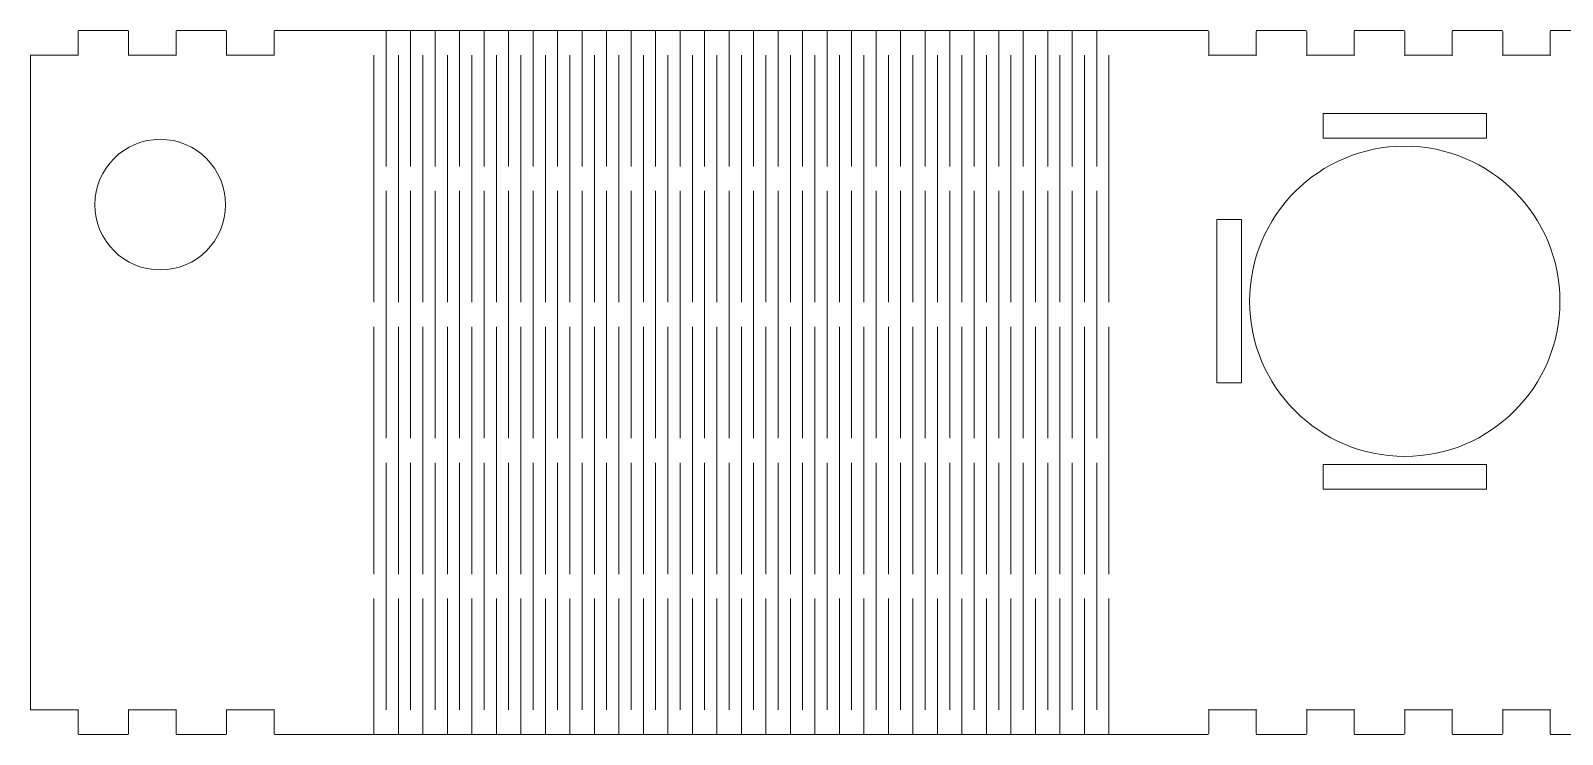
# Model space of a CAD drawing. Header units: millimetres. Extents: x -299 to 508, y -195 to 340.
# Drawn here: x -283.3 to -95.8, y -194.9 to -108.7 of the extents above; entities that cross this region are included whole.
import ezdxf

# ---------------------------------------------------------------- set-up
doc = ezdxf.new("R2010")
doc.units = ezdxf.units.MM
doc.header["$MEASUREMENT"] = 0
doc.layers.add('Camada 1', color=7, linetype='Continuous')

msp = doc.modelspace()

# ---------------------------------------------------------------- linework, layer by layer
at = {"layer": 'Camada 1', "color": 250, "lineweight": 20}
for points in [[(-125.0601, -121.8711), (-105.0601, -121.8711), (-105.0601, -118.8711), (-125.0601, -118.8711), (-125.0601, -121.8711)], [(-125.0601, -164.8711), (-105.0601, -164.8711), (-105.0601, -161.8711), (-125.0601, -161.8711), (-125.0601, -164.8711)]]:
    msp.add_lwpolyline(points, close=True, dxfattribs=at)
for centre, major_axis in [((-267.444, -130.0325), (0, 8)), ((-115.0602, -141.8711), (0, 19))]:
    msp.add_ellipse(centre, major_axis=major_axis, ratio=1, dxfattribs=at)
at = {"layer": 'Camada 1', "lineweight": 20}
for points, knots in [([(-283.3082, -111.7172), (-283.3082, -111.7172), (-277.5082, -111.7172), (-277.5082, -111.7172), (-277.4082, -111.7172), (-277.5082, -111.8172), (-277.5082, -111.7172), (-277.5082, -111.7172), (-277.5082, -108.8172), (-277.5082, -108.8172), (-277.5082, -108.7622), (-277.4632, -108.7172), (-277.4082, -108.7172), (-277.4082, -108.7172), (-271.4082, -108.7172), (-271.4082, -108.7172), (-271.3522, -108.7172), (-271.3082, -108.7622), (-271.3082, -108.8172), (-271.3082, -108.8172), (-271.3082, -111.7172), (-271.3082, -111.7172), (-271.3082, -111.8172), (-271.4082, -111.7172), (-271.3082, -111.7172), (-271.3082, -111.7172), (-265.5082, -111.7172), (-265.5082, -111.7172), (-265.4082, -111.7172), (-265.5082, -111.8172), (-265.5082, -111.7172), (-265.5082, -111.7172), (-265.5082, -108.8172), (-265.5082, -108.8172), (-265.5082, -108.7622), (-265.4632, -108.7172), (-265.4082, -108.7172), (-265.4082, -108.7172), (-259.4082, -108.7172), (-259.4082, -108.7172), (-259.3522, -108.7172), (-259.3082, -108.7622), (-259.3082, -108.8172), (-259.3082, -108.8172), (-259.3082, -111.7172), (-259.3082, -111.7172), (-259.3082, -111.8172), (-259.4082, -111.7172), (-259.3082, -111.7172), (-259.3082, -111.7172), (-253.5082, -111.7172), (-253.5082, -111.7172), (-253.4082, -111.7172), (-253.5082, -111.8172), (-253.5082, -111.7172), (-253.5082, -111.7172), (-253.5082, -108.8172), (-253.5082, -108.8172), (-253.5082, -108.7622), (-253.4632, -108.7172), (-253.4082, -108.7172), (-253.4082, -108.7172), (-243.4082, -108.7172), (-243.4082, -108.7172), (-243.4082, -108.7172), (-149.1602, -108.7172), (-149.1602, -108.7172), (-149.1602, -108.7172), (-139.1602, -108.7172), (-139.1602, -108.7172), (-139.1052, -108.7172), (-139.0602, -108.7622), (-139.0602, -108.8172), (-139.0602, -108.8172), (-139.0602, -111.7172), (-139.0602, -111.7172), (-139.0602, -111.8172), (-139.1602, -111.7172), (-139.0602, -111.7172), (-139.0602, -111.7172), (-133.2602, -111.7172), (-133.2602, -111.7172), (-133.1602, -111.7172), (-133.2602, -111.8172), (-133.2602, -111.7172), (-133.2602, -111.7172), (-133.2602, -108.8172), (-133.2602, -108.8172), (-133.2602, -108.7622), (-133.2152, -108.7172), (-133.1602, -108.7172), (-133.1602, -108.7172), (-127.1602, -108.7172), (-127.1602, -108.7172), (-127.1052, -108.7172), (-127.0602, -108.7622), (-127.0602, -108.8172), (-127.0602, -108.8172), (-127.0602, -111.7172), (-127.0602, -111.7172), (-127.0602, -111.8172), (-127.1602, -111.7172), (-127.0602, -111.7172), (-127.0602, -111.7172), (-121.2602, -111.7172), (-121.2602, -111.7172), (-121.1602, -111.7172), (-121.2602, -111.8172), (-121.2602, -111.7172), (-121.2602, -111.7172), (-121.2602, -108.8172), (-121.2602, -108.8172), (-121.2602, -108.7622), (-121.2152, -108.7172), (-121.1602, -108.7172), (-121.1602, -108.7172), (-115.1602, -108.7172), (-115.1602, -108.7172), (-115.1052, -108.7172), (-115.0602, -108.7622), (-115.0602, -108.8172), (-115.0602, -108.8172), (-115.0602, -111.7172), (-115.0602, -111.7172), (-115.0602, -111.8172), (-115.1602, -111.7172), (-115.0602, -111.7172), (-115.0602, -111.7172), (-109.2602, -111.7172), (-109.2602, -111.7172), (-109.1602, -111.7172), (-109.2602, -111.8172), (-109.2602, -111.7172), (-109.2602, -111.7172), (-109.2602, -108.8172), (-109.2602, -108.8172), (-109.2602, -108.7622), (-109.2152, -108.7172), (-109.1602, -108.7172), (-109.1602, -108.7172), (-103.1602, -108.7172), (-103.1602, -108.7172), (-103.1052, -108.7172), (-103.0602, -108.7622), (-103.0602, -108.8172), (-103.0602, -108.8172), (-103.0602, -111.7172), (-103.0602, -111.7172), (-103.0602, -111.8172), (-103.1602, -111.7172), (-103.0602, -111.7172), (-103.0602, -111.7172), (-97.2602, -111.7172), (-97.2602, -111.7172), (-97.1602, -111.7172), (-97.2602, -111.8172), (-97.2602, -111.7172), (-97.2602, -111.7172), (-97.2602, -108.8172), (-97.2602, -108.8172), (-97.2602, -108.7622), (-97.2152, -108.7172), (-97.1602, -108.7172), (-97.1602, -108.7172), (-91.1602, -108.7172), (-91.1602, -108.7172), (-91.1052, -108.7172), (-91.0602, -108.7622), (-91.0602, -108.8172), (-91.0602, -108.8172), (-91.0602, -111.7172), (-91.0602, -111.7172), (-91.0602, -111.8172), (-91.1602, -111.7172), (-91.0602, -111.7172), (-91.0602, -111.7172), (-85.2602, -111.7172), (-85.2602, -111.7172), (-85.1602, -111.7172), (-85.2602, -111.8172), (-85.2602, -111.7172), (-85.2602, -111.7172), (-85.2602, -108.8172), (-85.2602, -108.8172), (-85.2602, -108.7622), (-85.2152, -108.7172), (-85.1602, -108.7172), (-85.1602, -108.7172), (-75.1602, -108.7172), (-75.1602, -108.7172), (-75.1602, -108.7172), (19.0878, -108.7172), (19.0878, -108.7172), (19.0878, -108.7172), (29.0878, -108.7172), (29.0878, -108.7172), (29.1428, -108.7172), (29.1878, -108.7622), (29.1878, -108.8172), (29.1878, -108.8172), (29.1878, -111.7172), (29.1878, -111.7172), (29.1878, -111.8172), (29.0878, -111.7172), (29.1878, -111.7172), (29.1878, -111.7172), (34.9878, -111.7172), (34.9878, -111.7172), (35.0878, -111.7172), (34.9878, -111.8172), (34.9878, -111.7172), (34.9878, -111.7172), (34.9878, -108.8172), (34.9878, -108.8172), (34.9878, -108.7622), (35.0328, -108.7172), (35.0878, -108.7172), (35.0878, -108.7172), (41.0878, -108.7172), (41.0878, -108.7172), (41.1428, -108.7172), (41.1878, -108.7622), (41.1878, -108.8172), (41.1878, -108.8172), (41.1878, -111.7172), (41.1878, -111.7172), (41.1878, -111.8172), (41.0878, -111.7172), (41.1878, -111.7172), (41.1878, -111.7172), (46.9878, -111.7172), (46.9878, -111.7172), (47.0878, -111.7172), (46.9878, -111.8172), (46.9878, -111.7172), (46.9878, -111.7172), (46.9878, -108.8172), (46.9878, -108.8172), (46.9878, -108.7622), (47.0328, -108.7172), (47.0878, -108.7172), (47.0878, -108.7172), (53.0878, -108.7172), (53.0878, -108.7172), (53.1428, -108.7172), (53.1878, -108.7622), (53.1878, -108.8172), (53.1878, -108.8172), (53.1878, -111.7172), (53.1878, -111.7172), (53.1878, -111.8172), (53.0878, -111.7172), (53.1878, -111.7172), (53.1878, -111.7172), (58.9878, -111.7172), (58.9878, -111.7172), (59.0878, -111.7172), (58.9878, -111.8172), (58.9878, -111.7172), (58.9878, -111.7172), (58.9878, -108.8172), (58.9878, -108.8172), (58.9878, -108.7622), (59.0328, -108.7172), (59.0878, -108.7172), (59.0878, -108.7172), (69.0878, -108.7172), (69.0878, -108.7172), (69.1428, -108.7172), (69.1878, -108.7622), (69.1878, -108.8172), (69.1878, -108.8172), (69.1878, -194.8172), (69.1878, -194.8172), (69.1878, -194.8722), (69.1428, -194.9172), (69.0878, -194.9172)], [0, 0, 0, 0, 0.01086957, 0.01086957, 0.01086957, 0.02173913, 0.02173913, 0.02173913, 0.0326087, 0.0326087, 0.0326087, 0.04347826, 0.04347826, 0.04347826, 0.05434783, 0.05434783, 0.05434783, 0.06521739, 0.06521739, 0.06521739, 0.07608696, 0.07608696, 0.07608696, 0.08695652, 0.08695652, 0.08695652, 0.09782609, 0.09782609, 0.09782609, 0.10869565, 0.10869565, 0.10869565, 0.11956522, 0.11956522, 0.11956522, 0.13043478, 0.13043478, 0.13043478, 0.14130435, 0.14130435, 0.14130435, 0.15217391, 0.15217391, 0.15217391, 0.16304348, 0.16304348, 0.16304348, 0.17391304, 0.17391304, 0.17391304, 0.18478261, 0.18478261, 0.18478261, 0.19565217, 0.19565217, 0.19565217, 0.20652174, 0.20652174, 0.20652174, 0.2173913, 0.2173913, 0.2173913, 0.22826087, 0.22826087, 0.22826087, 0.23913043, 0.23913043, 0.23913043, 0.25, 0.25, 0.25, 0.26086957, 0.26086957, 0.26086957, 0.27173913, 0.27173913, 0.27173913, 0.2826087, 0.2826087, 0.2826087, 0.29347826, 0.29347826, 0.29347826, 0.30434783, 0.30434783, 0.30434783, 0.31521739, 0.31521739, 0.31521739, 0.32608696, 0.32608696, 0.32608696, 0.33695652, 0.33695652, 0.33695652, 0.34782609, 0.34782609, 0.34782609, 0.35869565, 0.35869565, 0.35869565, 0.36956522, 0.36956522, 0.36956522, 0.38043478, 0.38043478, 0.38043478, 0.39130435, 0.39130435, 0.39130435, 0.40217391, 0.40217391, 0.40217391, 0.41304348, 0.41304348, 0.41304348, 0.42391304, 0.42391304, 0.42391304, 0.43478261, 0.43478261, 0.43478261, 0.44565217, 0.44565217, 0.44565217, 0.45652174, 0.45652174, 0.45652174, 0.4673913, 0.4673913, 0.4673913, 0.47826087, 0.47826087, 0.47826087, 0.48913043, 0.48913043, 0.48913043, 0.5, 0.5, 0.5, 0.51086957, 0.51086957, 0.51086957, 0.52173913, 0.52173913, 0.52173913, 0.5326087, 0.5326087, 0.5326087, 0.54347826, 0.54347826, 0.54347826, 0.55434783, 0.55434783, 0.55434783, 0.56521739, 0.56521739, 0.56521739, 0.57608696, 0.57608696, 0.57608696, 0.58695652, 0.58695652, 0.58695652, 0.59782609, 0.59782609, 0.59782609, 0.60869565, 0.60869565, 0.60869565, 0.61956522, 0.61956522, 0.61956522, 0.63043478, 0.63043478, 0.63043478, 0.64130435, 0.64130435, 0.64130435, 0.65217391, 0.65217391, 0.65217391, 0.66304348, 0.66304348, 0.66304348, 0.67391304, 0.67391304, 0.67391304, 0.68478261, 0.68478261, 0.68478261, 0.69565217, 0.69565217, 0.69565217, 0.70652174, 0.70652174, 0.70652174, 0.7173913, 0.7173913, 0.7173913, 0.72826087, 0.72826087, 0.72826087, 0.73913043, 0.73913043, 0.73913043, 0.75, 0.75, 0.75, 0.76086957, 0.76086957, 0.76086957, 0.77173913, 0.77173913, 0.77173913, 0.7826087, 0.7826087, 0.7826087, 0.79347826, 0.79347826, 0.79347826, 0.80434783, 0.80434783, 0.80434783, 0.81521739, 0.81521739, 0.81521739, 0.82608696, 0.82608696, 0.82608696, 0.83695652, 0.83695652, 0.83695652, 0.84782609, 0.84782609, 0.84782609, 0.85869565, 0.85869565, 0.85869565, 0.86956522, 0.86956522, 0.86956522, 0.88043478, 0.88043478, 0.88043478, 0.89130435, 0.89130435, 0.89130435, 0.90217391, 0.90217391, 0.90217391, 0.91304348, 0.91304348, 0.91304348, 0.92391304, 0.92391304, 0.92391304, 0.93478261, 0.93478261, 0.93478261, 0.94565217, 0.94565217, 0.94565217, 0.95652174, 0.95652174, 0.95652174, 0.9673913, 0.9673913, 0.9673913, 0.97826087, 0.97826087, 0.97826087, 0.98913043, 0.98913043, 0.98913043, 1, 1, 1, 1]), ([(69.0878, -194.9172), (69.0878, -194.9172), (59.0878, -194.9172), (59.0878, -194.9172), (59.0328, -194.9172), (58.9878, -194.8722), (58.9878, -194.8172), (58.9878, -194.8172), (58.9878, -191.9172), (58.9878, -191.9172), (58.9878, -191.8172), (59.0878, -191.9172), (58.9878, -191.9172), (58.9878, -191.9172), (53.1878, -191.9172), (53.1878, -191.9172), (53.0878, -191.9172), (53.1878, -191.8172), (53.1878, -191.9172), (53.1878, -191.9172), (53.1878, -194.8172), (53.1878, -194.8172), (53.1878, -194.8722), (53.1428, -194.9172), (53.0878, -194.9172), (53.0878, -194.9172), (47.0878, -194.9172), (47.0878, -194.9172), (47.0328, -194.9172), (46.9878, -194.8722), (46.9878, -194.8172), (46.9878, -194.8172), (46.9878, -191.9172), (46.9878, -191.9172), (46.9878, -191.8172), (47.0878, -191.9172), (46.9878, -191.9172), (46.9878, -191.9172), (41.1878, -191.9172), (41.1878, -191.9172), (41.0878, -191.9172), (41.1878, -191.8172), (41.1878, -191.9172), (41.1878, -191.9172), (41.1878, -194.8172), (41.1878, -194.8172), (41.1878, -194.8722), (41.1428, -194.9172), (41.0878, -194.9172), (41.0878, -194.9172), (35.0878, -194.9172), (35.0878, -194.9172), (35.0328, -194.9172), (34.9878, -194.8722), (34.9878, -194.8172), (34.9878, -194.8172), (34.9878, -191.9172), (34.9878, -191.9172), (34.9878, -191.8172), (35.0878, -191.9172), (34.9878, -191.9172), (34.9878, -191.9172), (29.1878, -191.9172), (29.1878, -191.9172), (29.0878, -191.9172), (29.1878, -191.8172), (29.1878, -191.9172), (29.1878, -191.9172), (29.1878, -194.8172), (29.1878, -194.8172), (29.1878, -194.8722), (29.1428, -194.9172), (29.0878, -194.9172), (29.0878, -194.9172), (19.0878, -194.9172), (19.0878, -194.9172), (19.0878, -194.9172), (-75.1602, -194.9172), (-75.1602, -194.9172), (-75.1602, -194.9172), (-85.1602, -194.9172), (-85.1602, -194.9172), (-85.2152, -194.9172), (-85.2602, -194.8722), (-85.2602, -194.8172), (-85.2602, -194.8172), (-85.2602, -191.9172), (-85.2602, -191.9172), (-85.2602, -191.8172), (-85.1602, -191.9172), (-85.2602, -191.9172), (-85.2602, -191.9172), (-91.0602, -191.9172), (-91.0602, -191.9172), (-91.1602, -191.9172), (-91.0602, -191.8172), (-91.0602, -191.9172), (-91.0602, -191.9172), (-91.0602, -194.8172), (-91.0602, -194.8172), (-91.0602, -194.8722), (-91.1052, -194.9172), (-91.1602, -194.9172), (-91.1602, -194.9172), (-97.1602, -194.9172), (-97.1602, -194.9172), (-97.2152, -194.9172), (-97.2602, -194.8722), (-97.2602, -194.8172), (-97.2602, -194.8172), (-97.2602, -191.9172), (-97.2602, -191.9172), (-97.2602, -191.8172), (-97.1602, -191.9172), (-97.2602, -191.9172), (-97.2602, -191.9172), (-103.0602, -191.9172), (-103.0602, -191.9172), (-103.1602, -191.9172), (-103.0602, -191.8172), (-103.0602, -191.9172), (-103.0602, -191.9172), (-103.0602, -194.8172), (-103.0602, -194.8172), (-103.0602, -194.8722), (-103.1052, -194.9172), (-103.1602, -194.9172), (-103.1602, -194.9172), (-109.1602, -194.9172), (-109.1602, -194.9172), (-109.2152, -194.9172), (-109.2602, -194.8722), (-109.2602, -194.8172), (-109.2602, -194.8172), (-109.2602, -191.9172), (-109.2602, -191.9172), (-109.2602, -191.8172), (-109.1602, -191.9172), (-109.2602, -191.9172), (-109.2602, -191.9172), (-115.0602, -191.9172), (-115.0602, -191.9172), (-115.1602, -191.9172), (-115.0602, -191.8172), (-115.0602, -191.9172), (-115.0602, -191.9172), (-115.0602, -194.8172), (-115.0602, -194.8172), (-115.0602, -194.8722), (-115.1052, -194.9172), (-115.1602, -194.9172), (-115.1602, -194.9172), (-121.1602, -194.9172), (-121.1602, -194.9172), (-121.2152, -194.9172), (-121.2602, -194.8722), (-121.2602, -194.8172), (-121.2602, -194.8172), (-121.2602, -191.9172), (-121.2602, -191.9172), (-121.2602, -191.8172), (-121.1602, -191.9172), (-121.2602, -191.9172), (-121.2602, -191.9172), (-127.0602, -191.9172), (-127.0602, -191.9172), (-127.1602, -191.9172), (-127.0602, -191.8172), (-127.0602, -191.9172), (-127.0602, -191.9172), (-127.0602, -194.8172), (-127.0602, -194.8172), (-127.0602, -194.8722), (-127.1052, -194.9172), (-127.1602, -194.9172), (-127.1602, -194.9172), (-133.1602, -194.9172), (-133.1602, -194.9172), (-133.2152, -194.9172), (-133.2602, -194.8722), (-133.2602, -194.8172), (-133.2602, -194.8172), (-133.2602, -191.9172), (-133.2602, -191.9172), (-133.2602, -191.8172), (-133.1602, -191.9172), (-133.2602, -191.9172), (-133.2602, -191.9172), (-139.0602, -191.9172), (-139.0602, -191.9172), (-139.1602, -191.9172), (-139.0602, -191.8172), (-139.0602, -191.9172), (-139.0602, -191.9172), (-139.0602, -194.8172), (-139.0602, -194.8172), (-139.0602, -194.8722), (-139.1052, -194.9172), (-139.1602, -194.9172), (-139.1602, -194.9172), (-149.1602, -194.9172), (-149.1602, -194.9172), (-149.1602, -194.9172), (-243.4082, -194.9172), (-243.4082, -194.9172), (-243.4082, -194.9172), (-253.4082, -194.9172), (-253.4082, -194.9172), (-253.4632, -194.9172), (-253.5082, -194.8722), (-253.5082, -194.8172), (-253.5082, -194.8172), (-253.5082, -191.9172), (-253.5082, -191.9172), (-253.5082, -191.8172), (-253.4082, -191.9172), (-253.5082, -191.9172), (-253.5082, -191.9172), (-259.3082, -191.9172), (-259.3082, -191.9172), (-259.4082, -191.9172), (-259.3082, -191.8172), (-259.3082, -191.9172), (-259.3082, -191.9172), (-259.3082, -194.8172), (-259.3082, -194.8172), (-259.3082, -194.8722), (-259.3522, -194.9172), (-259.4082, -194.9172), (-259.4082, -194.9172), (-265.4082, -194.9172), (-265.4082, -194.9172), (-265.4632, -194.9172), (-265.5082, -194.8722), (-265.5082, -194.8172), (-265.5082, -194.8172), (-265.5082, -191.9172), (-265.5082, -191.9172), (-265.5082, -191.8172), (-265.4082, -191.9172), (-265.5082, -191.9172), (-265.5082, -191.9172), (-271.3082, -191.9172), (-271.3082, -191.9172), (-271.4082, -191.9172), (-271.3082, -191.8172), (-271.3082, -191.9172), (-271.3082, -191.9172), (-271.3082, -194.8172), (-271.3082, -194.8172), (-271.3082, -194.8722), (-271.3522, -194.9172), (-271.4082, -194.9172), (-271.4082, -194.9172), (-277.4082, -194.9172), (-277.4082, -194.9172), (-277.4632, -194.9172), (-277.5082, -194.8722), (-277.5082, -194.8172), (-277.5082, -194.8172), (-277.5082, -191.9172), (-277.5082, -191.9172), (-277.5082, -191.8172), (-277.4082, -191.9172), (-277.5082, -191.9172), (-277.5082, -191.9172), (-283.3082, -191.9172), (-283.3082, -191.9172)], [0, 0, 0, 0, 0.01123596, 0.01123596, 0.01123596, 0.02247191, 0.02247191, 0.02247191, 0.03370787, 0.03370787, 0.03370787, 0.04494382, 0.04494382, 0.04494382, 0.05617978, 0.05617978, 0.05617978, 0.06741573, 0.06741573, 0.06741573, 0.07865169, 0.07865169, 0.07865169, 0.08988764, 0.08988764, 0.08988764, 0.1011236, 0.1011236, 0.1011236, 0.11235955, 0.11235955, 0.11235955, 0.12359551, 0.12359551, 0.12359551, 0.13483146, 0.13483146, 0.13483146, 0.14606742, 0.14606742, 0.14606742, 0.15730337, 0.15730337, 0.15730337, 0.16853933, 0.16853933, 0.16853933, 0.17977528, 0.17977528, 0.17977528, 0.19101124, 0.19101124, 0.19101124, 0.20224719, 0.20224719, 0.20224719, 0.21348315, 0.21348315, 0.21348315, 0.2247191, 0.2247191, 0.2247191, 0.23595506, 0.23595506, 0.23595506, 0.24719101, 0.24719101, 0.24719101, 0.25842697, 0.25842697, 0.25842697, 0.26966292, 0.26966292, 0.26966292, 0.28089888, 0.28089888, 0.28089888, 0.29213483, 0.29213483, 0.29213483, 0.30337079, 0.30337079, 0.30337079, 0.31460674, 0.31460674, 0.31460674, 0.3258427, 0.3258427, 0.3258427, 0.33707865, 0.33707865, 0.33707865, 0.34831461, 0.34831461, 0.34831461, 0.35955056, 0.35955056, 0.35955056, 0.37078652, 0.37078652, 0.37078652, 0.38202247, 0.38202247, 0.38202247, 0.39325843, 0.39325843, 0.39325843, 0.40449438, 0.40449438, 0.40449438, 0.41573034, 0.41573034, 0.41573034, 0.42696629, 0.42696629, 0.42696629, 0.43820225, 0.43820225, 0.43820225, 0.4494382, 0.4494382, 0.4494382, 0.46067416, 0.46067416, 0.46067416, 0.47191011, 0.47191011, 0.47191011, 0.48314607, 0.48314607, 0.48314607, 0.49438202, 0.49438202, 0.49438202, 0.50561798, 0.50561798, 0.50561798, 0.51685393, 0.51685393, 0.51685393, 0.52808989, 0.52808989, 0.52808989, 0.53932584, 0.53932584, 0.53932584, 0.5505618, 0.5505618, 0.5505618, 0.56179775, 0.56179775, 0.56179775, 0.57303371, 0.57303371, 0.57303371, 0.58426966, 0.58426966, 0.58426966, 0.59550562, 0.59550562, 0.59550562, 0.60674157, 0.60674157, 0.60674157, 0.61797753, 0.61797753, 0.61797753, 0.62921348, 0.62921348, 0.62921348, 0.64044944, 0.64044944, 0.64044944, 0.65168539, 0.65168539, 0.65168539, 0.66292135, 0.66292135, 0.66292135, 0.6741573, 0.6741573, 0.6741573, 0.68539326, 0.68539326, 0.68539326, 0.69662921, 0.69662921, 0.69662921, 0.70786517, 0.70786517, 0.70786517, 0.71910112, 0.71910112, 0.71910112, 0.73033708, 0.73033708, 0.73033708, 0.74157303, 0.74157303, 0.74157303, 0.75280899, 0.75280899, 0.75280899, 0.76404494, 0.76404494, 0.76404494, 0.7752809, 0.7752809, 0.7752809, 0.78651685, 0.78651685, 0.78651685, 0.79775281, 0.79775281, 0.79775281, 0.80898876, 0.80898876, 0.80898876, 0.82022472, 0.82022472, 0.82022472, 0.83146067, 0.83146067, 0.83146067, 0.84269663, 0.84269663, 0.84269663, 0.85393258, 0.85393258, 0.85393258, 0.86516854, 0.86516854, 0.86516854, 0.87640449, 0.87640449, 0.87640449, 0.88764045, 0.88764045, 0.88764045, 0.8988764, 0.8988764, 0.8988764, 0.91011236, 0.91011236, 0.91011236, 0.92134831, 0.92134831, 0.92134831, 0.93258427, 0.93258427, 0.93258427, 0.94382022, 0.94382022, 0.94382022, 0.95505618, 0.95505618, 0.95505618, 0.96629213, 0.96629213, 0.96629213, 0.97752809, 0.97752809, 0.97752809, 0.98876404, 0.98876404, 0.98876404, 1, 1, 1, 1])]:
    msp.add_open_spline(points, degree=3, knots=knots, dxfattribs=at)
for points in [[(-239.7842, -108.7172), (-239.7842, -108.7172), (-239.7842, -125.3572), (-239.7842, -125.3572)], [(-236.7842, -108.7172), (-236.7842, -108.7172), (-236.7842, -125.3572), (-236.7842, -125.3572)], [(-233.7842, -108.7172), (-233.7842, -108.7172), (-233.7842, -125.3572), (-233.7842, -125.3572)], [(-230.7842, -108.7172), (-230.7842, -108.7172), (-230.7842, -125.3572), (-230.7842, -125.3572)], [(-227.7842, -108.7172), (-227.7842, -108.7172), (-227.7842, -125.3572), (-227.7842, -125.3572)], [(-224.7842, -108.7172), (-224.7842, -108.7172), (-224.7842, -125.3572), (-224.7842, -125.3572)], [(-221.7842, -108.7172), (-221.7842, -108.7172), (-221.7842, -125.3572), (-221.7842, -125.3572)], [(-218.7842, -108.7172), (-218.7842, -108.7172), (-218.7842, -125.3572), (-218.7842, -125.3572)], [(-215.7842, -108.7172), (-215.7842, -108.7172), (-215.7842, -125.3572), (-215.7842, -125.3572)], [(-212.7842, -108.7172), (-212.7842, -108.7172), (-212.7842, -125.3572), (-212.7842, -125.3572)], [(-209.7842, -108.7172), (-209.7842, -108.7172), (-209.7842, -125.3572), (-209.7842, -125.3572)], [(-206.7842, -108.7172), (-206.7842, -108.7172), (-206.7842, -125.3572), (-206.7842, -125.3572)], [(-203.7842, -108.7172), (-203.7842, -108.7172), (-203.7842, -125.3572), (-203.7842, -125.3572)], [(-200.7842, -108.7172), (-200.7842, -108.7172), (-200.7842, -125.3572), (-200.7842, -125.3572)], [(-197.7842, -108.7172), (-197.7842, -108.7172), (-197.7842, -125.3572), (-197.7842, -125.3572)], [(-194.7842, -108.7172), (-194.7842, -108.7172), (-194.7842, -125.3572), (-194.7842, -125.3572)], [(-191.7842, -108.7172), (-191.7842, -108.7172), (-191.7842, -125.3572), (-191.7842, -125.3572)], [(-188.7842, -108.7172), (-188.7842, -108.7172), (-188.7842, -125.3572), (-188.7842, -125.3572)], [(-185.7842, -108.7172), (-185.7842, -108.7172), (-185.7842, -125.3572), (-185.7842, -125.3572)], [(-182.7842, -108.7172), (-182.7842, -108.7172), (-182.7842, -125.3572), (-182.7842, -125.3572)], [(-179.7842, -108.7172), (-179.7842, -108.7172), (-179.7842, -125.3572), (-179.7842, -125.3572)], [(-176.7842, -108.7172), (-176.7842, -108.7172), (-176.7842, -125.3572), (-176.7842, -125.3572)], [(-173.7842, -108.7172), (-173.7842, -108.7172), (-173.7842, -125.3572), (-173.7842, -125.3572)], [(-170.7842, -108.7172), (-170.7842, -108.7172), (-170.7842, -125.3572), (-170.7842, -125.3572)], [(-167.7842, -108.7172), (-167.7842, -108.7172), (-167.7842, -125.3572), (-167.7842, -125.3572)], [(-164.7842, -108.7172), (-164.7842, -108.7172), (-164.7842, -125.3572), (-164.7842, -125.3572)], [(-161.7842, -108.7172), (-161.7842, -108.7172), (-161.7842, -125.3572), (-161.7842, -125.3572)], [(-158.7842, -108.7172), (-158.7842, -108.7172), (-158.7842, -125.3572), (-158.7842, -125.3572)], [(-155.7842, -108.7172), (-155.7842, -108.7172), (-155.7842, -125.3572), (-155.7842, -125.3572)], [(-152.7842, -108.7172), (-152.7842, -108.7172), (-152.7842, -125.3572), (-152.7842, -125.3572)], [(-283.3082, -111.7172), (-283.3082, -111.7172), (-283.3082, -191.9172), (-283.3082, -191.9172)], [(-241.2842, -141.9972), (-241.2842, -141.9972), (-241.2842, -111.7172), (-241.2842, -111.7172)], [(-238.2842, -141.9972), (-238.2842, -141.9972), (-238.2842, -111.7172), (-238.2842, -111.7172)], [(-235.2842, -141.9972), (-235.2842, -141.9972), (-235.2842, -111.7172), (-235.2842, -111.7172)], [(-232.2842, -141.9972), (-232.2842, -141.9972), (-232.2842, -111.7172), (-232.2842, -111.7172)], [(-229.2842, -141.9972), (-229.2842, -141.9972), (-229.2842, -111.7172), (-229.2842, -111.7172)], [(-226.2842, -141.9972), (-226.2842, -141.9972), (-226.2842, -111.7172), (-226.2842, -111.7172)], [(-223.2842, -141.9972), (-223.2842, -141.9972), (-223.2842, -111.7172), (-223.2842, -111.7172)], [(-220.2842, -141.9972), (-220.2842, -141.9972), (-220.2842, -111.7172), (-220.2842, -111.7172)], [(-217.2842, -141.9972), (-217.2842, -141.9972), (-217.2842, -111.7172), (-217.2842, -111.7172)], [(-214.2842, -141.9972), (-214.2842, -141.9972), (-214.2842, -111.7172), (-214.2842, -111.7172)], [(-211.2842, -141.9972), (-211.2842, -141.9972), (-211.2842, -111.7172), (-211.2842, -111.7172)], [(-208.2842, -141.9972), (-208.2842, -141.9972), (-208.2842, -111.7172), (-208.2842, -111.7172)], [(-205.2842, -141.9972), (-205.2842, -141.9972), (-205.2842, -111.7172), (-205.2842, -111.7172)], [(-202.2842, -141.9972), (-202.2842, -141.9972), (-202.2842, -111.7172), (-202.2842, -111.7172)], [(-199.2842, -141.9972), (-199.2842, -141.9972), (-199.2842, -111.7172), (-199.2842, -111.7172)], [(-196.2842, -141.9972), (-196.2842, -141.9972), (-196.2842, -111.7172), (-196.2842, -111.7172)], [(-193.2842, -141.9972), (-193.2842, -141.9972), (-193.2842, -111.7172), (-193.2842, -111.7172)], [(-190.2842, -141.9972), (-190.2842, -141.9972), (-190.2842, -111.7172), (-190.2842, -111.7172)], [(-187.2842, -141.9972), (-187.2842, -141.9972), (-187.2842, -111.7172), (-187.2842, -111.7172)], [(-184.2842, -141.9972), (-184.2842, -141.9972), (-184.2842, -111.7172), (-184.2842, -111.7172)], [(-181.2842, -141.9972), (-181.2842, -141.9972), (-181.2842, -111.7172), (-181.2842, -111.7172)], [(-178.2842, -141.9972), (-178.2842, -141.9972), (-178.2842, -111.7172), (-178.2842, -111.7172)], [(-175.2842, -141.9972), (-175.2842, -141.9972), (-175.2842, -111.7172), (-175.2842, -111.7172)], [(-172.2842, -141.9972), (-172.2842, -141.9972), (-172.2842, -111.7172), (-172.2842, -111.7172)], [(-169.2842, -141.9972), (-169.2842, -141.9972), (-169.2842, -111.7172), (-169.2842, -111.7172)], [(-166.2842, -141.9972), (-166.2842, -141.9972), (-166.2842, -111.7172), (-166.2842, -111.7172)], [(-163.2842, -141.9972), (-163.2842, -141.9972), (-163.2842, -111.7172), (-163.2842, -111.7172)], [(-160.2842, -141.9972), (-160.2842, -141.9972), (-160.2842, -111.7172), (-160.2842, -111.7172)], [(-157.2842, -141.9972), (-157.2842, -141.9972), (-157.2842, -111.7172), (-157.2842, -111.7172)], [(-154.2842, -141.9972), (-154.2842, -141.9972), (-154.2842, -111.7172), (-154.2842, -111.7172)], [(-151.2842, -141.9972), (-151.2842, -141.9972), (-151.2842, -111.7172), (-151.2842, -111.7172)], [(-239.7842, -128.3572), (-239.7842, -128.3572), (-239.7842, -158.6372), (-239.7842, -158.6372)], [(-236.7842, -128.3572), (-236.7842, -128.3572), (-236.7842, -158.6372), (-236.7842, -158.6372)], [(-233.7842, -128.3572), (-233.7842, -128.3572), (-233.7842, -158.6372), (-233.7842, -158.6372)], [(-230.7842, -128.3572), (-230.7842, -128.3572), (-230.7842, -158.6372), (-230.7842, -158.6372)], [(-227.7842, -128.3572), (-227.7842, -128.3572), (-227.7842, -158.6372), (-227.7842, -158.6372)], [(-224.7842, -128.3572), (-224.7842, -128.3572), (-224.7842, -158.6372), (-224.7842, -158.6372)], [(-221.7842, -128.3572), (-221.7842, -128.3572), (-221.7842, -158.6372), (-221.7842, -158.6372)], [(-218.7842, -128.3572), (-218.7842, -128.3572), (-218.7842, -158.6372), (-218.7842, -158.6372)], [(-215.7842, -128.3572), (-215.7842, -128.3572), (-215.7842, -158.6372), (-215.7842, -158.6372)], [(-212.7842, -128.3572), (-212.7842, -128.3572), (-212.7842, -158.6372), (-212.7842, -158.6372)], [(-209.7842, -128.3572), (-209.7842, -128.3572), (-209.7842, -158.6372), (-209.7842, -158.6372)], [(-206.7842, -128.3572), (-206.7842, -128.3572), (-206.7842, -158.6372), (-206.7842, -158.6372)], [(-203.7842, -128.3572), (-203.7842, -128.3572), (-203.7842, -158.6372), (-203.7842, -158.6372)], [(-200.7842, -128.3572), (-200.7842, -128.3572), (-200.7842, -158.6372), (-200.7842, -158.6372)], [(-197.7842, -128.3572), (-197.7842, -128.3572), (-197.7842, -158.6372), (-197.7842, -158.6372)], [(-194.7842, -128.3572), (-194.7842, -128.3572), (-194.7842, -158.6372), (-194.7842, -158.6372)], [(-191.7842, -128.3572), (-191.7842, -128.3572), (-191.7842, -158.6372), (-191.7842, -158.6372)], [(-188.7842, -128.3572), (-188.7842, -128.3572), (-188.7842, -158.6372), (-188.7842, -158.6372)], [(-185.7842, -128.3572), (-185.7842, -128.3572), (-185.7842, -158.6372), (-185.7842, -158.6372)], [(-182.7842, -128.3572), (-182.7842, -128.3572), (-182.7842, -158.6372), (-182.7842, -158.6372)], [(-179.7842, -128.3572), (-179.7842, -128.3572), (-179.7842, -158.6372), (-179.7842, -158.6372)], [(-176.7842, -128.3572), (-176.7842, -128.3572), (-176.7842, -158.6372), (-176.7842, -158.6372)], [(-173.7842, -128.3572), (-173.7842, -128.3572), (-173.7842, -158.6372), (-173.7842, -158.6372)], [(-170.7842, -128.3572), (-170.7842, -128.3572), (-170.7842, -158.6372), (-170.7842, -158.6372)], [(-167.7842, -128.3572), (-167.7842, -128.3572), (-167.7842, -158.6372), (-167.7842, -158.6372)], [(-164.7842, -128.3572), (-164.7842, -128.3572), (-164.7842, -158.6372), (-164.7842, -158.6372)], [(-161.7842, -128.3572), (-161.7842, -128.3572), (-161.7842, -158.6372), (-161.7842, -158.6372)], [(-158.7842, -128.3572), (-158.7842, -128.3572), (-158.7842, -158.6372), (-158.7842, -158.6372)], [(-155.7842, -128.3572), (-155.7842, -128.3572), (-155.7842, -158.6372), (-155.7842, -158.6372)], [(-152.7842, -128.3572), (-152.7842, -128.3572), (-152.7842, -158.6372), (-152.7842, -158.6372)], [(-241.2842, -175.2772), (-241.2842, -175.2772), (-241.2842, -144.9972), (-241.2842, -144.9972)], [(-238.2842, -175.2772), (-238.2842, -175.2772), (-238.2842, -144.9972), (-238.2842, -144.9972)], [(-235.2842, -175.2772), (-235.2842, -175.2772), (-235.2842, -144.9972), (-235.2842, -144.9972)], [(-232.2842, -175.2772), (-232.2842, -175.2772), (-232.2842, -144.9972), (-232.2842, -144.9972)], [(-229.2842, -175.2772), (-229.2842, -175.2772), (-229.2842, -144.9972), (-229.2842, -144.9972)], [(-226.2842, -175.2772), (-226.2842, -175.2772), (-226.2842, -144.9972), (-226.2842, -144.9972)], [(-223.2842, -175.2772), (-223.2842, -175.2772), (-223.2842, -144.9972), (-223.2842, -144.9972)], [(-220.2842, -175.2772), (-220.2842, -175.2772), (-220.2842, -144.9972), (-220.2842, -144.9972)], [(-217.2842, -175.2772), (-217.2842, -175.2772), (-217.2842, -144.9972), (-217.2842, -144.9972)], [(-214.2842, -175.2772), (-214.2842, -175.2772), (-214.2842, -144.9972), (-214.2842, -144.9972)], [(-211.2842, -175.2772), (-211.2842, -175.2772), (-211.2842, -144.9972), (-211.2842, -144.9972)], [(-208.2842, -175.2772), (-208.2842, -175.2772), (-208.2842, -144.9972), (-208.2842, -144.9972)], [(-205.2842, -175.2772), (-205.2842, -175.2772), (-205.2842, -144.9972), (-205.2842, -144.9972)], [(-202.2842, -175.2772), (-202.2842, -175.2772), (-202.2842, -144.9972), (-202.2842, -144.9972)], [(-199.2842, -175.2772), (-199.2842, -175.2772), (-199.2842, -144.9972), (-199.2842, -144.9972)], [(-196.2842, -175.2772), (-196.2842, -175.2772), (-196.2842, -144.9972), (-196.2842, -144.9972)], [(-193.2842, -175.2772), (-193.2842, -175.2772), (-193.2842, -144.9972), (-193.2842, -144.9972)], [(-190.2842, -175.2772), (-190.2842, -175.2772), (-190.2842, -144.9972), (-190.2842, -144.9972)], [(-187.2842, -175.2772), (-187.2842, -175.2772), (-187.2842, -144.9972), (-187.2842, -144.9972)], [(-184.2842, -175.2772), (-184.2842, -175.2772), (-184.2842, -144.9972), (-184.2842, -144.9972)], [(-181.2842, -175.2772), (-181.2842, -175.2772), (-181.2842, -144.9972), (-181.2842, -144.9972)], [(-178.2842, -175.2772), (-178.2842, -175.2772), (-178.2842, -144.9972), (-178.2842, -144.9972)], [(-175.2842, -175.2772), (-175.2842, -175.2772), (-175.2842, -144.9972), (-175.2842, -144.9972)], [(-172.2842, -175.2772), (-172.2842, -175.2772), (-172.2842, -144.9972), (-172.2842, -144.9972)], [(-169.2842, -175.2772), (-169.2842, -175.2772), (-169.2842, -144.9972), (-169.2842, -144.9972)], [(-166.2842, -175.2772), (-166.2842, -175.2772), (-166.2842, -144.9972), (-166.2842, -144.9972)], [(-163.2842, -175.2772), (-163.2842, -175.2772), (-163.2842, -144.9972), (-163.2842, -144.9972)], [(-160.2842, -175.2772), (-160.2842, -175.2772), (-160.2842, -144.9972), (-160.2842, -144.9972)], [(-157.2842, -175.2772), (-157.2842, -175.2772), (-157.2842, -144.9972), (-157.2842, -144.9972)], [(-154.2842, -175.2772), (-154.2842, -175.2772), (-154.2842, -144.9972), (-154.2842, -144.9972)], [(-151.2842, -175.2772), (-151.2842, -175.2772), (-151.2842, -144.9972), (-151.2842, -144.9972)], [(-239.7842, -161.6372), (-239.7842, -161.6372), (-239.7842, -191.9172), (-239.7842, -191.9172)], [(-236.7842, -161.6372), (-236.7842, -161.6372), (-236.7842, -191.9172), (-236.7842, -191.9172)], [(-233.7842, -161.6372), (-233.7842, -161.6372), (-233.7842, -191.9172), (-233.7842, -191.9172)], [(-230.7842, -161.6372), (-230.7842, -161.6372), (-230.7842, -191.9172), (-230.7842, -191.9172)], [(-227.7842, -161.6372), (-227.7842, -161.6372), (-227.7842, -191.9172), (-227.7842, -191.9172)], [(-224.7842, -161.6372), (-224.7842, -161.6372), (-224.7842, -191.9172), (-224.7842, -191.9172)], [(-221.7842, -161.6372), (-221.7842, -161.6372), (-221.7842, -191.9172), (-221.7842, -191.9172)], [(-218.7842, -161.6372), (-218.7842, -161.6372), (-218.7842, -191.9172), (-218.7842, -191.9172)], [(-215.7842, -161.6372), (-215.7842, -161.6372), (-215.7842, -191.9172), (-215.7842, -191.9172)], [(-212.7842, -161.6372), (-212.7842, -161.6372), (-212.7842, -191.9172), (-212.7842, -191.9172)], [(-209.7842, -161.6372), (-209.7842, -161.6372), (-209.7842, -191.9172), (-209.7842, -191.9172)], [(-206.7842, -161.6372), (-206.7842, -161.6372), (-206.7842, -191.9172), (-206.7842, -191.9172)], [(-203.7842, -161.6372), (-203.7842, -161.6372), (-203.7842, -191.9172), (-203.7842, -191.9172)], [(-200.7842, -161.6372), (-200.7842, -161.6372), (-200.7842, -191.9172), (-200.7842, -191.9172)], [(-197.7842, -161.6372), (-197.7842, -161.6372), (-197.7842, -191.9172), (-197.7842, -191.9172)], [(-194.7842, -161.6372), (-194.7842, -161.6372), (-194.7842, -191.9172), (-194.7842, -191.9172)], [(-191.7842, -161.6372), (-191.7842, -161.6372), (-191.7842, -191.9172), (-191.7842, -191.9172)], [(-188.7842, -161.6372), (-188.7842, -161.6372), (-188.7842, -191.9172), (-188.7842, -191.9172)], [(-185.7842, -161.6372), (-185.7842, -161.6372), (-185.7842, -191.9172), (-185.7842, -191.9172)], [(-182.7842, -161.6372), (-182.7842, -161.6372), (-182.7842, -191.9172), (-182.7842, -191.9172)], [(-179.7842, -161.6372), (-179.7842, -161.6372), (-179.7842, -191.9172), (-179.7842, -191.9172)], [(-176.7842, -161.6372), (-176.7842, -161.6372), (-176.7842, -191.9172), (-176.7842, -191.9172)], [(-173.7842, -161.6372), (-173.7842, -161.6372), (-173.7842, -191.9172), (-173.7842, -191.9172)], [(-170.7842, -161.6372), (-170.7842, -161.6372), (-170.7842, -191.9172), (-170.7842, -191.9172)], [(-167.7842, -161.6372), (-167.7842, -161.6372), (-167.7842, -191.9172), (-167.7842, -191.9172)], [(-164.7842, -161.6372), (-164.7842, -161.6372), (-164.7842, -191.9172), (-164.7842, -191.9172)], [(-161.7842, -161.6372), (-161.7842, -161.6372), (-161.7842, -191.9172), (-161.7842, -191.9172)], [(-158.7842, -161.6372), (-158.7842, -161.6372), (-158.7842, -191.9172), (-158.7842, -191.9172)], [(-155.7842, -161.6372), (-155.7842, -161.6372), (-155.7842, -191.9172), (-155.7842, -191.9172)], [(-152.7842, -161.6372), (-152.7842, -161.6372), (-152.7842, -191.9172), (-152.7842, -191.9172)], [(-241.2842, -194.9172), (-241.2842, -194.9172), (-241.2842, -178.2772), (-241.2842, -178.2772)], [(-238.2842, -194.9172), (-238.2842, -194.9172), (-238.2842, -178.2772), (-238.2842, -178.2772)], [(-235.2842, -194.9172), (-235.2842, -194.9172), (-235.2842, -178.2772), (-235.2842, -178.2772)], [(-232.2842, -194.9172), (-232.2842, -194.9172), (-232.2842, -178.2772), (-232.2842, -178.2772)], [(-229.2842, -194.9172), (-229.2842, -194.9172), (-229.2842, -178.2772), (-229.2842, -178.2772)], [(-226.2842, -194.9172), (-226.2842, -194.9172), (-226.2842, -178.2772), (-226.2842, -178.2772)], [(-223.2842, -194.9172), (-223.2842, -194.9172), (-223.2842, -178.2772), (-223.2842, -178.2772)], [(-220.2842, -194.9172), (-220.2842, -194.9172), (-220.2842, -178.2772), (-220.2842, -178.2772)], [(-217.2842, -194.9172), (-217.2842, -194.9172), (-217.2842, -178.2772), (-217.2842, -178.2772)], [(-214.2842, -194.9172), (-214.2842, -194.9172), (-214.2842, -178.2772), (-214.2842, -178.2772)], [(-211.2842, -194.9172), (-211.2842, -194.9172), (-211.2842, -178.2772), (-211.2842, -178.2772)], [(-208.2842, -194.9172), (-208.2842, -194.9172), (-208.2842, -178.2772), (-208.2842, -178.2772)], [(-205.2842, -194.9172), (-205.2842, -194.9172), (-205.2842, -178.2772), (-205.2842, -178.2772)], [(-202.2842, -194.9172), (-202.2842, -194.9172), (-202.2842, -178.2772), (-202.2842, -178.2772)], [(-199.2842, -194.9172), (-199.2842, -194.9172), (-199.2842, -178.2772), (-199.2842, -178.2772)], [(-196.2842, -194.9172), (-196.2842, -194.9172), (-196.2842, -178.2772), (-196.2842, -178.2772)], [(-193.2842, -194.9172), (-193.2842, -194.9172), (-193.2842, -178.2772), (-193.2842, -178.2772)], [(-190.2842, -194.9172), (-190.2842, -194.9172), (-190.2842, -178.2772), (-190.2842, -178.2772)], [(-187.2842, -194.9172), (-187.2842, -194.9172), (-187.2842, -178.2772), (-187.2842, -178.2772)], [(-184.2842, -194.9172), (-184.2842, -194.9172), (-184.2842, -178.2772), (-184.2842, -178.2772)], [(-181.2842, -194.9172), (-181.2842, -194.9172), (-181.2842, -178.2772), (-181.2842, -178.2772)], [(-178.2842, -194.9172), (-178.2842, -194.9172), (-178.2842, -178.2772), (-178.2842, -178.2772)], [(-175.2842, -194.9172), (-175.2842, -194.9172), (-175.2842, -178.2772), (-175.2842, -178.2772)], [(-172.2842, -194.9172), (-172.2842, -194.9172), (-172.2842, -178.2772), (-172.2842, -178.2772)], [(-169.2842, -194.9172), (-169.2842, -194.9172), (-169.2842, -178.2772), (-169.2842, -178.2772)], [(-166.2842, -194.9172), (-166.2842, -194.9172), (-166.2842, -178.2772), (-166.2842, -178.2772)], [(-163.2842, -194.9172), (-163.2842, -194.9172), (-163.2842, -178.2772), (-163.2842, -178.2772)], [(-160.2842, -194.9172), (-160.2842, -194.9172), (-160.2842, -178.2772), (-160.2842, -178.2772)], [(-157.2842, -194.9172), (-157.2842, -194.9172), (-157.2842, -178.2772), (-157.2842, -178.2772)], [(-154.2842, -194.9172), (-154.2842, -194.9172), (-154.2842, -178.2772), (-154.2842, -178.2772)], [(-151.2842, -194.9172), (-151.2842, -194.9172), (-151.2842, -178.2772), (-151.2842, -178.2772)]]:
    msp.add_open_spline(points, degree=3, dxfattribs=at)
at = {"layer": 'Camada 1', "color": 250, "lineweight": 20}
msp.add_open_spline([(-138.0602, -151.8712), (-138.0602, -151.8712), (-138.0602, -131.8712), (-138.0602, -131.8712), (-138.0602, -131.8712), (-135.0602, -131.8712), (-135.0602, -131.8712), (-135.0602, -131.8712), (-135.0602, -151.8712), (-135.0602, -151.8712), (-135.0602, -151.8712), (-138.0602, -151.8712), (-138.0602, -151.8712)], degree=3, knots=[0, 0, 0, 0, 0.25, 0.25, 0.25, 0.5, 0.5, 0.5, 0.75, 0.75, 0.75, 1, 1, 1, 1], dxfattribs=at)

doc.saveas('drawing.dxf')
